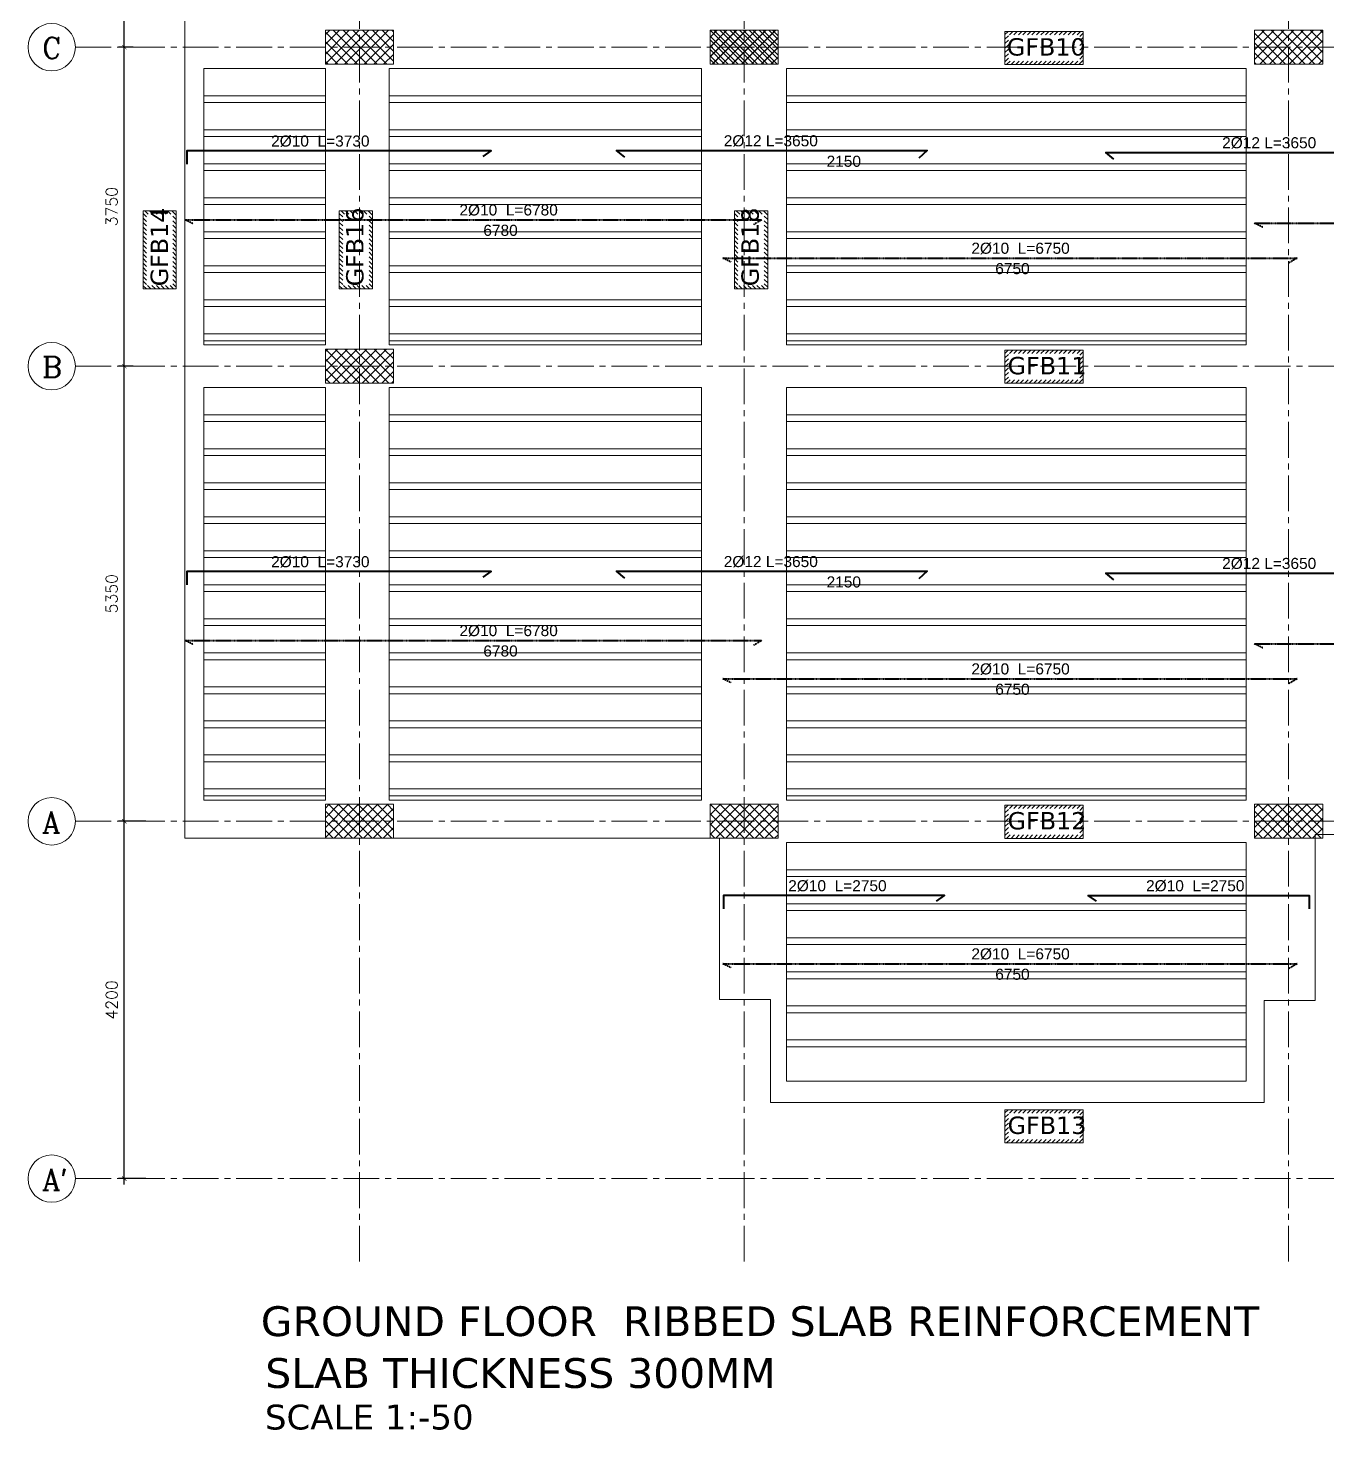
# Model space of a CAD drawing. Header units: inches. Extents: x -26151 to 62940, y -10194 to 246332.
# Drawn here: x 974 to 2501, y 116201 to 117849 of the extents above; entities that cross this region are included whole.
import ezdxf

# ---------------------------------------------------------------- set-up
doc = ezdxf.new("R2010")
doc.units = ezdxf.units.IN
doc.header["$LTSCALE"] = 0.7
doc.header["$MEASUREMENT"] = 0
for name, pattern in [('ACAD_ISO10W100', [18, 12, -3, 0, -3]), ('CENTER2', [1.125, 0.75, -0.125, 0.125, -0.125]), ('DASHED2', [0.375, 0.25, -0.125])]:
    doc.linetypes.add(name, pattern=pattern)
doc.layers.get('0').update_dxf_attribs({"lineweight": 13})
doc.layers.get('Defpoints').update_dxf_attribs({"lineweight": 5})
for name, color, linetype, lineweight in [('axis', 254, 'ACAD_ISO10W100', 9), ('BEAM', 5, 'Continuous', 0), ('COLUMN', 4, 'Continuous', 20), ('dim', 1, 'Continuous', 25), ('hach', 9, 'Continuous', 9), ('hach 1', 254, 'Continuous', 9), ('hatch', 9, 'Continuous', 9), ('TEXT', 3, 'Continuous', 25), ('top renforcment', 7, 'Continuous', 40)]:
    doc.layers.add(name, color=color, linetype=linetype, lineweight=lineweight)
doc.styles.add('100', font='romans.shx', dxfattribs={"height": 13.5})
doc.styles.add('GENERATED_STYLE_4', font='verdanai.ttf')
doc.styles.add('romanc', font='verdana.ttf', dxfattribs={"height": 250})
doc.styles.get("Standard").update_dxf_attribs({"font": 'arial.ttf', "height": 13})
doc.dimstyles.new('abr100', dxfattribs={"dimtxt": 15, "dimasz": 5, "dimexe": 7, "dimexo": 7, "dimgap": 8, "dimtad": 1, "dimdec": 0, "dimlfac": 10, "dimzin": 4, "dimdsep": 46, "dimtxsty": '100', "dimblk": 'ARCHTICK', "dimcen": 0.09, "dimdle": 7, "dimclrd": 1, "dimclre": 8, "dimclrt": 2, "dimadec": 0, "dimazin": 1, "dimtfac": 1, "dimtdec": 0, "dimtix": 1, "dimtofl": 0, "dimtmove": 0, "dimatfit": 3, "dimldrblk": 'ARCHTICK', "dimfxl": 0, "dimtolj": 1, "dimtzin": 0, "dimlwd": -1, "dimlwe": -1, "dimarcsym": 0})
doc.dimstyles.get("Standard").update_dxf_attribs({"dimtxt": 13, "dimasz": 5, "dimexe": 0.18, "dimexo": 0.0625, "dimgap": 6, "dimtad": 1, "dimdec": 0, "dimlfac": 10, "dimzin": 0, "dimdsep": 46, "dimtxsty": 'Standard', "dimblk": 'ARCHTICK', "dimcen": 0.09, "dimse1": 1, "dimse2": 1, "dimclrd": 1, "dimclre": 7, "dimclrt": 3, "dimadec": 0, "dimazin": 0, "dimtfac": 1, "dimtdec": 0, "dimtix": 1, "dimtofl": 0, "dimtmove": 0, "dimatfit": 3, "dimldrblk": 'ARCHTICK', "dimfxl": 0, "dimtolj": 1, "dimtzin": 0, "dimarcsym": 0})
pattern_1 = [(45, (-460744.624, -142697.6286), (-5.7452426, 5.7452426), []), (135, (-460744.624, -142697.6286), (-5.7452426, -5.7452426), [])]
pattern_2 = [(45, (-460744.624, -142587.6286), (-5.7452426, 5.7452426), []), (135, (-460744.624, -142587.6286), (-5.7452426, -5.7452426), [])]

# ---------------------------------------------------------------- blocks, each defined once
blk = doc.blocks.new('_ArchTick')
at = {"color": 0, "linetype": 'ByBlock', "lineweight": 0, "const_width": 0.15}
blk.add_lwpolyline([(-0.5, -0.5), (0.5, 0.5)], dxfattribs=at)
blk = doc.blocks.new('*D134')
at = {"layer": 'Defpoints', "color": 0, "transparency": 16777216}
for p in [(1087.3, 116916.1), (1119.6, 116916.1), (1119.6, 116496.1)]:
    blk.add_point(p, dxfattribs=at)
at = {"layer": 'dim', "color": 8, "transparency": 16777216}
for p, q in [((1112.6, 116916.1), (1080.3, 116916.1)), ((1112.6, 116496.1), (1080.3, 116496.1))]:
    blk.add_line(p, q, dxfattribs=at)
at = {"layer": 'dim', "color": 1, "transparency": 16777216}
blk.add_line((1087.3, 116489.1), (1087.3, 116923.1), dxfattribs=at)
at = {"layer": 'dim', "color": 1, "transparency": 16777216, "xscale": 5, "yscale": 5, "zscale": 5}
for p, rotation in [((1087.3, 116916.1), 90), ((1087.3, 116496.1), 270)]:
    blk.add_blockref('_ArchTick', p, dxfattribs=dict(at, rotation=rotation))
at = {"layer": 'dim', "color": 2, "transparency": 16777216, "insert": (1072.5, 116706.1), "char_height": 13.5, "attachment_point": 5, "rotation": 90, "style": '100'}
blk.add_mtext('\\A1;4200', dxfattribs=at)
blk = doc.blocks.new('*D135')
at = {"layer": 'Defpoints', "color": 0, "transparency": 16777216}
for p in [(1087.3, 117451.1), (1104.6, 117451.1), (1119.6, 116916.1)]:
    blk.add_point(p, dxfattribs=at)
at = {"layer": 'dim', "color": 1, "transparency": 16777216}
blk.add_line((1087.3, 116909.1), (1087.3, 117458.1), dxfattribs=at)
at = {"layer": 'dim', "color": 8, "transparency": 16777216}
for p, q in [((1097.6, 117451.1), (1080.3, 117451.1)), ((1112.6, 116916.1), (1080.3, 116916.1))]:
    blk.add_line(p, q, dxfattribs=at)
at = {"layer": 'dim', "color": 1, "transparency": 16777216, "xscale": 5, "yscale": 5, "zscale": 5}
for p, rotation in [((1087.3, 117451.1), 90), ((1087.3, 116916.1), 270)]:
    blk.add_blockref('_ArchTick', p, dxfattribs=dict(at, rotation=rotation))
at = {"layer": 'dim', "color": 2, "transparency": 16777216, "insert": (1072.5, 117183.6), "char_height": 13.5, "attachment_point": 5, "rotation": 90, "style": '100'}
blk.add_mtext('\\A1;5350', dxfattribs=at)
blk = doc.blocks.new('*D136')
at = {"layer": 'Defpoints', "color": 0, "transparency": 16777216}
for p in [(1087.3, 117826.1), (1104.6, 117826.1), (1104.6, 117451.1)]:
    blk.add_point(p, dxfattribs=at)
at = {"layer": 'dim', "color": 1, "transparency": 16777216}
blk.add_line((1087.3, 117444.1), (1087.3, 117833.1), dxfattribs=at)
at = {"layer": 'dim', "color": 8, "transparency": 16777216}
for p, q in [((1097.6, 117826.1), (1080.3, 117826.1)), ((1097.6, 117451.1), (1080.3, 117451.1))]:
    blk.add_line(p, q, dxfattribs=at)
at = {"layer": 'dim', "color": 1, "transparency": 16777216, "xscale": 5, "yscale": 5, "zscale": 5}
for p, rotation in [((1087.3, 117826.1), 90), ((1087.3, 117451.1), 270)]:
    blk.add_blockref('_ArchTick', p, dxfattribs=dict(at, rotation=rotation))
at = {"layer": 'dim', "color": 2, "transparency": 16777216, "insert": (1072.5, 117638.6), "char_height": 13.5, "attachment_point": 5, "rotation": 90, "style": '100'}
blk.add_mtext('\\A1;3750', dxfattribs=at)
blk = doc.blocks.new('*D137')
at = {"layer": 'Defpoints', "color": 0, "transparency": 16777216}
for p in [(1087.3, 118201.1), (1111.5, 118201.1), (1104.6, 117826.1)]:
    blk.add_point(p, dxfattribs=at)
at = {"layer": 'dim', "color": 8, "transparency": 16777216}
for p, q in [((1104.5, 118201.1), (1080.3, 118201.1)), ((1097.6, 117826.1), (1080.3, 117826.1))]:
    blk.add_line(p, q, dxfattribs=at)
at = {"layer": 'dim', "color": 1, "transparency": 16777216}
blk.add_line((1087.3, 117819.1), (1087.3, 118208.1), dxfattribs=at)
at = {"layer": 'dim', "color": 1, "transparency": 16777216, "xscale": 5, "yscale": 5, "zscale": 5}
for p, rotation in [((1087.3, 118201.1), 90), ((1087.3, 117826.1), 270)]:
    blk.add_blockref('_ArchTick', p, dxfattribs=dict(at, rotation=rotation))
at = {"layer": 'dim', "color": 2, "transparency": 16777216, "insert": (1072.5, 118013.6), "char_height": 13.5, "attachment_point": 5, "rotation": 90, "style": '100'}
blk.add_mtext('\\A1;3750', dxfattribs=at)
blk = doc.blocks.new('*D209')
at = {"layer": 'Defpoints', "color": 0, "transparency": 16777216}
for p in [(1158.6, 117598.1, -19467.6), (1836.6, 117598.1, -59863), (1836.6, 117598.1)]:
    blk.add_point(p, dxfattribs=at)
at = {"layer": 'TEXT', "color": 3, "transparency": 16777216, "insert": (1529.4, 117610.7), "char_height": 13, "attachment_point": 5}
blk.add_mtext('\\A1;6780', dxfattribs=at)
blk = doc.blocks.new('*D210')
at = {"layer": 'Defpoints', "color": 0, "transparency": 16777216}
for p in [(1158.6, 117623.2), (1836.6, 117623.2, -19467.6), (1836.6, 117621.5)]:
    blk.add_point(p, dxfattribs=at)
at = {"layer": 'TEXT', "color": 3, "transparency": 16777216, "insert": (1538.9, 117634.5), "char_height": 13, "attachment_point": 5}
blk.add_mtext('\\A1;2%%C10  L=6780', dxfattribs=at)
blk = doc.blocks.new('*D211')
at = {"layer": 'Defpoints', "color": 0, "transparency": 16777216}
for p in [(1790.6, 117553.1, -19467.6), (2465.6, 117553.1, -59863), (2465.6, 117553.1)]:
    blk.add_point(p, dxfattribs=at)
at = {"layer": 'TEXT', "color": 3, "transparency": 16777216, "insert": (2131, 117565.7), "char_height": 13, "attachment_point": 5}
blk.add_mtext('\\A1;6750', dxfattribs=at)
blk = doc.blocks.new('*D212')
at = {"layer": 'Defpoints', "color": 0, "transparency": 16777216}
for p in [(1790.5, 117578.2), (2465.6, 117578.2, -19467.6), (2465.6, 117576.5)]:
    blk.add_point(p, dxfattribs=at)
at = {"layer": 'TEXT', "color": 3, "transparency": 16777216, "insert": (2140.5, 117589.5), "char_height": 13, "attachment_point": 5}
blk.add_mtext('\\A1;2%%C10  L=6750', dxfattribs=at)
blk = doc.blocks.new('*D213')
at = {"layer": 'Defpoints', "color": 0, "transparency": 16777216}
for p in [(2415.6, 117594, -19467.6), (3030.6, 117594, -79330.7), (3030.6, 117594)]:
    blk.add_point(p, dxfattribs=at)
at = {"layer": 'TEXT', "color": 3, "transparency": 16777216, "insert": (2745.9, 117606.6), "char_height": 13, "attachment_point": 5}
blk.add_mtext('\\A1;6150', dxfattribs=at)
blk = doc.blocks.new('*D214')
at = {"layer": 'Defpoints', "color": 0, "transparency": 16777216}
for p in [(2415.5, 117619.1), (3030.6, 117619.1, -38935.3), (3030.6, 117617.4)]:
    blk.add_point(p, dxfattribs=at)
at = {"layer": 'TEXT', "color": 3, "transparency": 16777216, "insert": (2732.8, 117630.4), "char_height": 13, "attachment_point": 5}
blk.add_mtext('\\A1;2%%C10  L=6150', dxfattribs=at)
blk = doc.blocks.new('*D215')
at = {"layer": 'Defpoints', "color": 0, "transparency": 16777216}
for p in [(1815.6, 117679.3, -26473), (2030.6, 117679.3, -40395.4), (2030.6, 117679.3)]:
    blk.add_point(p, dxfattribs=at)
at = {"layer": 'TEXT', "color": 3, "transparency": 16777216, "insert": (1932.8, 117691.9), "char_height": 13, "attachment_point": 5}
blk.add_mtext('\\A1;2150', dxfattribs=at)
blk = doc.blocks.new('*D216')
at = {"layer": 'Defpoints', "color": 0, "transparency": 16777216}
for p in [(1665.6, 117704.5), (2030.6, 117704.5), (2030.6, 117702.8)]:
    blk.add_point(p, dxfattribs=at)
at = {"layer": 'TEXT', "color": 3, "transparency": 16777216, "insert": (1847, 117715.8), "char_height": 13, "attachment_point": 5}
blk.add_mtext('\\A1;2%%C12 L=3650', dxfattribs=at)
blk = doc.blocks.new('*D217')
at = {"layer": 'Defpoints', "color": 0, "transparency": 16777216}
for p in [(2455.6, 117677.1, -26473), (2605.6, 117677.1, -40395.4), (2605.6, 117677.1)]:
    blk.add_point(p, dxfattribs=at)
at = {"layer": 'TEXT', "color": 3, "transparency": 16777216, "insert": (2532, 117689.7), "char_height": 13, "attachment_point": 5}
blk.add_mtext('\\A1;1500', dxfattribs=at)
blk = doc.blocks.new('*D218')
at = {"layer": 'Defpoints', "color": 0, "transparency": 16777216}
for p in [(2240.6, 117702.2), (2605.6, 117702.2), (2605.6, 117700.5)]:
    blk.add_point(p, dxfattribs=at)
at = {"layer": 'TEXT', "color": 3, "transparency": 16777216, "insert": (2432.7, 117713.5), "char_height": 13, "attachment_point": 5}
blk.add_mtext('\\A1;2%%C12 L=3650', dxfattribs=at)
blk = doc.blocks.new('*D219')
at = {"layer": 'Defpoints', "color": 0, "transparency": 16777216}
for p in [(1145.6, 117704.2), (1145.6, 117702.5), (1518.6, 117704.2, 13009.9)]:
    blk.add_point(p, dxfattribs=at)
at = {"layer": 'TEXT', "color": 3, "transparency": 16777216, "insert": (1317.6, 117715.5), "char_height": 13, "attachment_point": 5}
blk.add_mtext('\\A1;2%%C10  L=3730', dxfattribs=at)
blk = doc.blocks.new('*D221')
at = {"layer": 'Defpoints', "color": 0, "transparency": 16777216}
for p in [(1158.6, 117103.5, -19467.6), (1836.6, 117103.5, -59863), (1836.6, 117103.5)]:
    blk.add_point(p, dxfattribs=at)
at = {"layer": 'TEXT', "color": 3, "transparency": 16777216, "insert": (1529.4, 117116.2), "char_height": 13, "attachment_point": 5}
blk.add_mtext('\\A1;6780', dxfattribs=at)
blk = doc.blocks.new('*D222')
at = {"layer": 'Defpoints', "color": 0, "transparency": 16777216}
for p in [(1158.6, 117128.7), (1836.6, 117128.7, -19467.6), (1836.6, 117127)]:
    blk.add_point(p, dxfattribs=at)
at = {"layer": 'TEXT', "color": 3, "transparency": 16777216, "insert": (1538.9, 117140), "char_height": 13, "attachment_point": 5}
blk.add_mtext('\\A1;2%%C10  L=6780', dxfattribs=at)
blk = doc.blocks.new('*D223')
at = {"layer": 'Defpoints', "color": 0, "transparency": 16777216}
for p in [(1790.6, 117058.5, -19467.6), (2465.6, 117058.5, -59863), (2465.6, 117058.5)]:
    blk.add_point(p, dxfattribs=at)
at = {"layer": 'TEXT', "color": 3, "transparency": 16777216, "insert": (2131, 117071.2), "char_height": 13, "attachment_point": 5}
blk.add_mtext('\\A1;6750', dxfattribs=at)
blk = doc.blocks.new('*D224')
at = {"layer": 'Defpoints', "color": 0, "transparency": 16777216}
for p in [(1790.5, 117083.7), (2465.6, 117083.7, -19467.6), (2465.6, 117082)]:
    blk.add_point(p, dxfattribs=at)
at = {"layer": 'TEXT', "color": 3, "transparency": 16777216, "insert": (2140.5, 117095), "char_height": 13, "attachment_point": 5}
blk.add_mtext('\\A1;2%%C10  L=6750', dxfattribs=at)
blk = doc.blocks.new('*D225')
at = {"layer": 'Defpoints', "color": 0, "transparency": 16777216}
for p in [(2415.6, 117099.4, -19467.6), (3030.6, 117099.4, -79330.7), (3030.6, 117099.4)]:
    blk.add_point(p, dxfattribs=at)
at = {"layer": 'TEXT', "color": 3, "transparency": 16777216, "insert": (2745.9, 117112.1), "char_height": 13, "attachment_point": 5}
blk.add_mtext('\\A1;6150', dxfattribs=at)
blk = doc.blocks.new('*D226')
at = {"layer": 'Defpoints', "color": 0, "transparency": 16777216}
for p in [(2415.5, 117124.6), (3030.6, 117124.6, -38935.3), (3030.6, 117122.9)]:
    blk.add_point(p, dxfattribs=at)
at = {"layer": 'TEXT', "color": 3, "transparency": 16777216, "insert": (2732.8, 117135.9), "char_height": 13, "attachment_point": 5}
blk.add_mtext('\\A1;2%%C10  L=6150', dxfattribs=at)
blk = doc.blocks.new('*D227')
at = {"layer": 'Defpoints', "color": 0, "transparency": 16777216}
for p in [(1815.6, 117184.8, -26473), (2030.6, 117184.8, -40395.4), (2030.6, 117184.8)]:
    blk.add_point(p, dxfattribs=at)
at = {"layer": 'TEXT', "color": 3, "transparency": 16777216, "insert": (1932.8, 117197.4), "char_height": 13, "attachment_point": 5}
blk.add_mtext('\\A1;2150', dxfattribs=at)
blk = doc.blocks.new('*D228')
at = {"layer": 'Defpoints', "color": 0, "transparency": 16777216}
for p in [(1665.6, 117209.9), (2030.6, 117209.9), (2030.6, 117208.2)]:
    blk.add_point(p, dxfattribs=at)
at = {"layer": 'TEXT', "color": 3, "transparency": 16777216, "insert": (1847, 117221.2), "char_height": 13, "attachment_point": 5}
blk.add_mtext('\\A1;2%%C12 L=3650', dxfattribs=at)
blk = doc.blocks.new('*D229')
at = {"layer": 'Defpoints', "color": 0, "transparency": 16777216}
for p in [(2455.6, 117182.5, -26473), (2605.6, 117182.5, -40395.4), (2605.6, 117182.5)]:
    blk.add_point(p, dxfattribs=at)
at = {"layer": 'TEXT', "color": 3, "transparency": 16777216, "insert": (2532, 117195.2), "char_height": 13, "attachment_point": 5}
blk.add_mtext('\\A1;1500', dxfattribs=at)
blk = doc.blocks.new('*D230')
at = {"layer": 'Defpoints', "color": 0, "transparency": 16777216}
for p in [(2240.6, 117207.7), (2605.6, 117207.7), (2605.6, 117206)]:
    blk.add_point(p, dxfattribs=at)
at = {"layer": 'TEXT', "color": 3, "transparency": 16777216, "insert": (2432.7, 117219), "char_height": 13, "attachment_point": 5}
blk.add_mtext('\\A1;2%%C12 L=3650', dxfattribs=at)
blk = doc.blocks.new('*D231')
at = {"layer": 'Defpoints', "color": 0, "transparency": 16777216}
for p in [(1145.6, 117209.7), (1145.6, 117208), (1518.6, 117209.7, 13009.9)]:
    blk.add_point(p, dxfattribs=at)
at = {"layer": 'TEXT', "color": 3, "transparency": 16777216, "insert": (1317.6, 117221), "char_height": 13, "attachment_point": 5}
blk.add_mtext('\\A1;2%%C10  L=3730', dxfattribs=at)
blk = doc.blocks.new('*D233')
at = {"layer": 'Defpoints', "color": 0, "transparency": 16777216}
for p in [(1776.3, 116828.8), (1776.3, 116827.1), (2051.3, 116828.8, 13009.9)]:
    blk.add_point(p, dxfattribs=at)
at = {"layer": 'TEXT', "color": 3, "transparency": 16777216, "insert": (1925.3, 116840.1), "char_height": 13, "attachment_point": 5}
blk.add_mtext('\\A1;2%%C10  L=2750', dxfattribs=at)
blk = doc.blocks.new('*D234')
at = {"layer": 'Defpoints', "color": 0, "transparency": 16777216}
for p in [(2219.8, 116828.8, 13009.9), (2494.8, 116828.8), (2494.8, 116827.1)]:
    blk.add_point(p, dxfattribs=at)
at = {"layer": 'TEXT', "color": 3, "transparency": 16777216, "insert": (2345.8, 116840.1), "char_height": 13, "attachment_point": 5}
blk.add_mtext('\\A1;2%%C10  L=2750', dxfattribs=at)
blk = doc.blocks.new('*D235')
at = {"layer": 'Defpoints', "color": 0, "transparency": 16777216}
for p in [(1790.6, 116723.5, -19467.6), (2465.6, 116723.5, -59863), (2465.6, 116723.5)]:
    blk.add_point(p, dxfattribs=at)
at = {"layer": 'TEXT', "color": 3, "transparency": 16777216, "insert": (2131, 116736.2), "char_height": 13, "attachment_point": 5}
blk.add_mtext('\\A1;6750', dxfattribs=at)
blk = doc.blocks.new('*D236')
at = {"layer": 'Defpoints', "color": 0, "transparency": 16777216}
for p in [(1790.5, 116748.7), (2465.6, 116748.7, -19467.6), (2465.6, 116747)]:
    blk.add_point(p, dxfattribs=at)
at = {"layer": 'TEXT', "color": 3, "transparency": 16777216, "insert": (2140.5, 116760), "char_height": 13, "attachment_point": 5}
blk.add_mtext('\\A1;2%%C10  L=6750', dxfattribs=at)

msp = doc.modelspace()

# ---------------------------------------------------------------- hatches: boundary and pattern name
at = {"layer": 'hach 1', "linetype": 'ByBlock'}
h = msp.add_hatch(dxfattribs=at)
h.set_pattern_fill('ANSI31', color=256, scale=30, style=0)
h.set_pattern_definition([(45, (14579.614, -1833.4805), (-2.65165043, 2.65165043), [])])
h.paths.add_polyline_path([(2214.16, 117844.69), (2122.22, 117844.69), (2122.22, 117805.69), (2214.16, 117805.69)])
h.paths.add_polyline_path([(2210.16, 117840.69), (2210.16, 117809.69), (2126.22, 117809.69), (2126.22, 117840.69)], flags=16)
h = msp.add_hatch(dxfattribs=at)
h.set_pattern_fill('ANSI31', color=256, scale=30, angle=90, style=0)
h.set_pattern_definition([(135, (120787.5318, 129999.2536), (-2.65165043, -2.65165043), [])])
h.paths.add_polyline_path([(1109.36, 117633.8), (1109.36, 117541.86), (1148.36, 117541.86), (1148.36, 117633.8)])
h.paths.add_polyline_path([(1113.36, 117629.8), (1144.36, 117629.8), (1144.36, 117545.86), (1113.36, 117545.86)], flags=16)
h = msp.add_hatch(dxfattribs=at)
h.set_pattern_fill('ANSI31', color=256, scale=30, angle=90, style=0)
h.set_pattern_definition([(135, (121018.0747, 129999.2536), (-2.65165043, -2.65165043), [])])
h.paths.add_polyline_path([(1339.91, 117633.8), (1339.91, 117541.86), (1378.91, 117541.86), (1378.91, 117633.8)])
h.paths.add_polyline_path([(1343.91, 117629.8), (1374.91, 117629.8), (1374.91, 117545.86), (1343.91, 117545.86)], flags=16)
h = msp.add_hatch(dxfattribs=at)
h.set_pattern_fill('ANSI31', color=256, scale=30, angle=90, style=0)
h.set_pattern_definition([(135, (121482.57, 129999.2536), (-2.65165043, -2.65165043), [])])
h.paths.add_polyline_path([(1804.4, 117633.8), (1804.4, 117541.86), (1843.4, 117541.86), (1843.4, 117633.8)])
h.paths.add_polyline_path([(1808.4, 117629.8), (1839.4, 117629.8), (1839.4, 117545.86), (1808.4, 117545.86)], flags=16)
h = msp.add_hatch(dxfattribs=at)
h.set_pattern_fill('ANSI31', color=256, scale=30, style=0)
h.set_pattern_definition([(45, (14579.614, -2208.18), (-2.65165043, 2.65165043), [])])
h.paths.add_polyline_path([(2214.16, 117469.99), (2122.22, 117469.99), (2122.22, 117430.99), (2214.16, 117430.99)])
h.paths.add_polyline_path([(2210.16, 117465.99), (2210.16, 117434.99), (2126.22, 117434.99), (2126.22, 117465.99)], flags=16)
h = msp.add_hatch(dxfattribs=at)
h.set_pattern_fill('ANSI31', color=256, scale=30, style=0)
h.set_pattern_definition([(45, (14579.614, -2743.18), (-2.65165043, 2.65165043), [])])
h.paths.add_polyline_path([(2214.16, 116934.99), (2122.22, 116934.99), (2122.22, 116895.99), (2214.16, 116895.99)])
h.paths.add_polyline_path([(2210.16, 116930.99), (2210.16, 116899.99), (2126.22, 116899.99), (2126.22, 116930.99)], flags=16)
h = msp.add_hatch(dxfattribs=at)
h.set_pattern_fill('ANSI31', color=256, scale=30, style=0)
h.set_pattern_definition([(45, (14579.614, -3101.156), (-2.65165043, 2.65165043), [])])
h.paths.add_polyline_path([(2214.16, 116577.01), (2122.22, 116577.01), (2122.22, 116538.01), (2214.16, 116538.01)])
h.paths.add_polyline_path([(2210.16, 116573.01), (2210.16, 116542.01), (2126.22, 116542.01), (2126.22, 116573.01)], flags=16)
at = {"layer": 'hatch', "ltscale": 0.5}
h = msp.add_hatch(dxfattribs=at)
h.set_pattern_fill('NET', color=256, scale=65, angle=225, style=0)
h.set_pattern_definition([(225, (463483.761, 378239.795), (5.7452426, -5.7452426), []), (315, (463483.761, 378239.795), (5.7452426, 5.7452426), [])])
h.paths.add_polyline_path([(1403.57, 117806.08), (1323.57, 117806.08), (1323.57, 117846.08), (1403.57, 117846.08)])
h = msp.add_hatch(dxfattribs=at)
h.set_pattern_fill('NET', color=256, scale=65, angle=45, style=0)
h.set_pattern_definition(pattern_2)
h.paths.add_polyline_path([(1775.57, 117846.08), (1855.57, 117846.08), (1855.57, 117806.08), (1775.57, 117806.08)])
h = msp.add_hatch(dxfattribs=at)
h.set_pattern_fill('NET', color=256, scale=65, angle=45, style=0)
h.set_pattern_definition([(45, (-467698.4235, -141969.426), (-5.7452426, 5.7452426), []), (135, (-467698.4235, -141969.426), (-5.7452426, -5.7452426), [])])
h.paths.add_polyline_path([(1775.57, 117846.08), (1855.57, 117846.08), (1855.57, 117806.08), (1775.57, 117806.08)])
h = msp.add_hatch(dxfattribs=at)
h.set_pattern_fill('NET', color=256, scale=65, angle=45, style=0)
h.set_pattern_definition(pattern_2)
h.paths.add_polyline_path([(2415.57, 117846.08), (2495.57, 117846.08), (2495.57, 117806.08), (2415.57, 117806.08)])
h = msp.add_hatch(dxfattribs=at)
h.set_pattern_fill('NET', color=256, scale=65, angle=225, style=0)
h.set_pattern_definition([(225, (463483.761, 377464.795), (5.7452426, -5.7452426), []), (315, (463483.761, 377464.795), (5.7452426, 5.7452426), [])])
h.paths.add_polyline_path([(1403.57, 117431.08), (1323.57, 117431.08), (1323.57, 117471.08), (1403.57, 117471.08)])
h = msp.add_hatch(dxfattribs=at)
h.set_pattern_fill('NET', color=256, scale=65, angle=45, style=0)
h.set_pattern_definition([(45, (-460756.624, -142697.6286), (-5.7452426, 5.7452426), []), (135, (-460756.624, -142697.6286), (-5.7452426, -5.7452426), [])])
h.paths.add_polyline_path([(1323.57, 116936.08), (1403.57, 116936.08), (1403.57, 116896.08), (1323.57, 116896.08)])
h = msp.add_hatch(dxfattribs=at)
h.set_pattern_fill('NET', color=256, scale=65, angle=45, style=0)
h.set_pattern_definition(pattern_1)
h.paths.add_polyline_path([(1775.57, 116936.08), (1855.57, 116936.08), (1855.57, 116896.08), (1775.57, 116896.08)])
h = msp.add_hatch(dxfattribs=at)
h.set_pattern_fill('NET', color=256, scale=65, angle=45, style=0)
h.set_pattern_definition(pattern_1)
h.paths.add_polyline_path([(2415.57, 116936.08), (2495.57, 116936.08), (2495.57, 116896.08), (2415.57, 116896.08)])

# ---------------------------------------------------------------- linework, layer by layer
at = {"lineweight": 20}
for centre in [(1002.01, 117826.08), (1002.01, 117451.08), (1002.01, 116916.08), (1002.01, 116496.08)]:
    msp.add_ellipse(centre, major_axis=(-0.02, 27.86), ratio=1, start_param=4.7118466, end_param=10.9950319, dxfattribs=at)
at = {"layer": 'axis', "linetype": 'CENTER2', "ltscale": 80}
for p, q in [((1363.57, 116398.51), (1363.57, 119991.98)), ((1815.57, 116398.51), (1815.57, 119991.98)), ((2455.57, 116398.51), (2455.57, 119991.98)), ((1029.87, 117826.08), (3637.12, 117826.08)), ((1029.87, 117451.08), (3637.12, 117451.08)), ((1029.87, 116916.08), (3637.12, 116916.08)), ((1029.87, 116496.08), (3263.2, 116496.08))]:
    msp.add_line(p, q, dxfattribs=at)
at = {"layer": 'BEAM', "linetype": 'Continuous'}
for p, q in [((1180.6, 117801.08), (1323.57, 117801.08)), ((1180.6, 117476.08), (1180.6, 117801.08)), ((1323.57, 117801.08), (1323.57, 117476.08)), ((1398.57, 117801.08), (1765.57, 117801.08)), ((1398.57, 117801.08), (1398.57, 117476.08)), ((1765.57, 117476.08), (1765.57, 117801.08)), ((1865.57, 117801.08), (2405.57, 117801.08)), ((1865.57, 117476.08), (1865.57, 117801.08)), ((2405.57, 117801.08), (2405.57, 117476.08)), ((1180.6, 117476.08), (1323.57, 117476.08)), ((1398.57, 117476.08), (1765.57, 117476.08)), ((1865.57, 117476.08), (2405.57, 117476.08)), ((1180.6, 117426.08), (1323.57, 117426.08)), ((1180.6, 116941.08), (1180.6, 117426.08)), ((1323.57, 117426.08), (1323.57, 116941.08)), ((1398.57, 117426.08), (1765.57, 117426.08)), ((1398.57, 117426.08), (1398.57, 116941.08)), ((1765.57, 116941.08), (1765.57, 117426.08)), ((1865.57, 117426.08), (2405.57, 117426.08)), ((1865.57, 116941.08), (1865.57, 117426.08)), ((2405.57, 117426.08), (2405.57, 116941.08)), ((1180.6, 116941.08), (1323.57, 116941.08)), ((1398.57, 116941.08), (1765.57, 116941.08)), ((1865.57, 116941.08), (2405.57, 116941.08)), ((1865.57, 116891.08), (2405.57, 116891.08)), ((1865.57, 116610.53), (1865.57, 116891.08)), ((2405.57, 116891.08), (2405.57, 116610.53)), ((1865.57, 116610.53), (2405.57, 116610.53))]:
    msp.add_line(p, q, dxfattribs=at)
at = {"layer": 'COLUMN'}
for points in [[(1403.57, 117806.08), (1323.57, 117806.08), (1323.57, 117846.08), (1403.57, 117846.08)], [(1403.57, 117806.08), (1323.57, 117806.08), (1323.57, 117846.08), (1403.57, 117846.08)], [(1775.57, 117846.08), (1855.57, 117846.08), (1855.57, 117806.08), (1775.57, 117806.08)], [(2415.57, 117846.08), (2495.57, 117846.08), (2495.57, 117806.08), (2415.57, 117806.08)], [(1403.57, 117431.08), (1323.57, 117431.08), (1323.57, 117471.08), (1403.57, 117471.08)], [(1403.57, 117431.08), (1323.57, 117431.08), (1323.57, 117471.08), (1403.57, 117471.08)], [(1323.57, 116936.08), (1403.57, 116936.08), (1403.57, 116896.08), (1323.57, 116896.08)], [(1323.57, 116936.08), (1403.57, 116936.08), (1403.57, 116896.08), (1323.57, 116896.08)], [(1775.57, 116936.08), (1855.57, 116936.08), (1855.57, 116896.08), (1775.57, 116896.08)], [(2415.57, 116936.08), (2495.57, 116936.08), (2495.57, 116896.08), (2415.57, 116896.08)]]:
    msp.add_lwpolyline(points, close=True, dxfattribs=at)
at = {"layer": 'hach', "linetype": 'ByBlock'}
for p, q in [((1323.57, 117769.08), (1180.6, 117769.08)), ((1765.57, 117769.08), (1398.57, 117769.08)), ((2405.57, 117769.08), (1865.57, 117769.08)), ((1323.57, 117761.08), (1180.6, 117761.08)), ((1765.57, 117761.08), (1398.57, 117761.08)), ((2405.57, 117761.08), (1865.57, 117761.08)), ((1323.57, 117729.08), (1180.6, 117729.08)), ((1323.57, 117721.08), (1180.6, 117721.08)), ((1765.57, 117729.08), (1398.57, 117729.08)), ((1765.57, 117721.08), (1398.57, 117721.08)), ((2405.57, 117729.08), (1865.57, 117729.08)), ((2405.57, 117721.08), (1865.57, 117721.08)), ((1323.57, 117689.08), (1180.6, 117689.08)), ((1765.57, 117689.08), (1398.57, 117689.08)), ((2405.57, 117689.08), (1865.57, 117689.08)), ((1323.57, 117681.08), (1180.6, 117681.08)), ((1765.57, 117681.08), (1398.57, 117681.08)), ((2405.57, 117681.08), (1865.57, 117681.08)), ((1323.57, 117649.08), (1180.6, 117649.08)), ((1323.57, 117641.08), (1180.6, 117641.08)), ((1765.57, 117649.08), (1398.57, 117649.08)), ((1765.57, 117641.08), (1398.57, 117641.08)), ((2405.57, 117649.08), (1865.57, 117649.08)), ((2405.57, 117641.08), (1865.57, 117641.08)), ((1323.57, 117609.08), (1180.6, 117609.08)), ((1323.57, 117601.08), (1180.6, 117601.08)), ((1765.57, 117609.08), (1398.57, 117609.08)), ((1765.57, 117601.08), (1398.57, 117601.08)), ((2405.57, 117609.08), (1865.57, 117609.08)), ((2405.57, 117601.08), (1865.57, 117601.08)), ((1323.57, 117569.08), (1180.6, 117569.08)), ((1765.57, 117569.08), (1398.57, 117569.08)), ((2405.57, 117569.08), (1865.57, 117569.08)), ((1323.57, 117561.08), (1180.6, 117561.08)), ((1765.57, 117561.08), (1398.57, 117561.08)), ((2405.57, 117561.08), (1865.57, 117561.08)), ((1323.57, 117529.08), (1180.6, 117529.08)), ((1323.57, 117521.08), (1180.6, 117521.08)), ((1765.57, 117529.08), (1398.57, 117529.08)), ((1765.57, 117521.08), (1398.57, 117521.08)), ((2405.57, 117529.08), (1865.57, 117529.08)), ((2405.57, 117521.08), (1865.57, 117521.08)), ((1323.57, 117489.08), (1180.6, 117489.08)), ((1765.57, 117489.08), (1398.57, 117489.08)), ((2405.57, 117489.08), (1865.57, 117489.08)), ((1323.57, 117481.08), (1180.6, 117481.08)), ((1765.57, 117481.08), (1398.57, 117481.08)), ((2405.57, 117481.08), (1865.57, 117481.08)), ((1323.57, 117394.08), (1180.6, 117394.08)), ((1765.57, 117394.08), (1398.57, 117394.08)), ((2405.57, 117394.08), (1865.57, 117394.08)), ((1323.57, 117386.08), (1180.6, 117386.08)), ((1765.57, 117386.08), (1398.57, 117386.08)), ((2405.57, 117386.08), (1865.57, 117386.08)), ((1323.57, 117354.08), (1180.6, 117354.08)), ((1765.57, 117354.08), (1398.57, 117354.08)), ((2405.57, 117354.08), (1865.57, 117354.08)), ((1323.57, 117346.08), (1180.6, 117346.08)), ((1765.57, 117346.08), (1398.57, 117346.08)), ((2405.57, 117346.08), (1865.57, 117346.08)), ((1323.57, 117314.08), (1180.6, 117314.08)), ((1323.57, 117306.08), (1180.6, 117306.08)), ((1765.57, 117314.08), (1398.57, 117314.08)), ((1765.57, 117306.08), (1398.57, 117306.08)), ((2405.57, 117314.08), (1865.57, 117314.08)), ((2405.57, 117306.08), (1865.57, 117306.08)), ((1323.57, 117274.08), (1180.6, 117274.08)), ((1765.57, 117274.08), (1398.57, 117274.08)), ((2405.57, 117274.08), (1865.57, 117274.08)), ((1323.57, 117266.08), (1180.6, 117266.08)), ((1765.57, 117266.08), (1398.57, 117266.08)), ((2405.57, 117266.08), (1865.57, 117266.08)), ((1323.57, 117234.08), (1180.6, 117234.08)), ((1323.57, 117226.08), (1180.6, 117226.08)), ((1765.57, 117234.08), (1398.57, 117234.08)), ((1765.57, 117226.08), (1398.57, 117226.08)), ((2405.57, 117234.08), (1865.57, 117234.08)), ((2405.57, 117226.08), (1865.57, 117226.08)), ((1323.57, 117194.08), (1180.6, 117194.08)), ((1765.57, 117194.08), (1398.57, 117194.08)), ((2405.57, 117194.08), (1865.57, 117194.08)), ((1323.57, 117186.08), (1180.6, 117186.08)), ((1765.57, 117186.08), (1398.57, 117186.08)), ((2405.57, 117186.08), (1865.57, 117186.08)), ((1323.57, 117154.08), (1180.6, 117154.08)), ((1323.57, 117146.08), (1180.6, 117146.08)), ((1765.57, 117154.08), (1398.57, 117154.08)), ((1765.57, 117146.08), (1398.57, 117146.08)), ((2405.57, 117154.08), (1865.57, 117154.08)), ((2405.57, 117146.08), (1865.57, 117146.08)), ((1323.57, 117114.08), (1180.6, 117114.08)), ((1765.57, 117114.08), (1398.57, 117114.08)), ((2405.57, 117114.08), (1865.57, 117114.08)), ((1323.57, 117106.08), (1180.6, 117106.08)), ((1765.57, 117106.08), (1398.57, 117106.08)), ((2405.57, 117106.08), (1865.57, 117106.08)), ((1323.57, 117074.08), (1180.6, 117074.08)), ((1765.57, 117074.08), (1398.57, 117074.08)), ((2405.57, 117074.08), (1865.57, 117074.08)), ((1323.57, 117066.08), (1180.6, 117066.08)), ((1765.57, 117066.08), (1398.57, 117066.08)), ((2405.57, 117066.08), (1865.57, 117066.08)), ((1323.57, 117034.08), (1180.6, 117034.08)), ((1323.57, 117026.08), (1180.6, 117026.08)), ((1765.57, 117034.08), (1398.57, 117034.08)), ((1765.57, 117026.08), (1398.57, 117026.08)), ((2405.57, 117034.08), (1865.57, 117034.08)), ((2405.57, 117026.08), (1865.57, 117026.08)), ((1323.57, 116994.08), (1180.6, 116994.08)), ((1765.57, 116994.08), (1398.57, 116994.08)), ((2405.57, 116994.08), (1865.57, 116994.08)), ((1323.57, 116986.08), (1180.6, 116986.08)), ((1765.57, 116986.08), (1398.57, 116986.08)), ((2405.57, 116986.08), (1865.57, 116986.08)), ((1323.57, 116954.08), (1180.6, 116954.08)), ((1323.57, 116946.08), (1180.6, 116946.08)), ((1765.57, 116954.08), (1398.57, 116954.08)), ((1765.57, 116946.08), (1398.57, 116946.08)), ((2405.57, 116954.08), (1865.57, 116954.08)), ((2405.57, 116946.08), (1865.57, 116946.08)), ((2405.57, 116859.08), (1865.57, 116859.08)), ((2405.57, 116851.08), (1865.57, 116851.08)), ((2405.57, 116819.08), (1865.57, 116819.08)), ((2405.57, 116811.08), (1865.57, 116811.08)), ((2405.57, 116779.08), (1865.57, 116779.08)), ((2405.57, 116771.08), (1865.57, 116771.08)), ((2405.57, 116739.08), (1865.57, 116739.08)), ((2405.57, 116731.08), (1865.57, 116731.08)), ((2405.57, 116699.08), (1865.57, 116699.08)), ((2405.57, 116691.08), (1865.57, 116691.08)), ((2405.57, 116659.08), (1865.57, 116659.08)), ((2405.57, 116651.08), (1865.57, 116651.08))]:
    msp.add_line(p, q, dxfattribs=at)
at = {"layer": 'hach', "color": 2}
msp.add_lwpolyline([(1188.57, 119851.25), (1188.49, 118976.08), (1158.57, 118976.08), (1158.57, 118616.33), (1128.63, 118616.33), (1128.63, 118196.62), (1158.57, 118196.62), (1158.57, 116896.08), (1786.54, 116896.08), (1786.54, 116706.51), (1846.54, 116706.51), (1846.54, 116585.53), (2426.86, 116585.53), (2426.86, 116705.51), (2486.86, 116705.51), (2486.86, 116900.76), (3032.33, 116900.76), (3032.33, 119090.79), (3390.74, 119090.79), (3261.01, 119851.25), (1188.57, 119851.25)], dxfattribs=at)
at = {"layer": 'hach 1', "linetype": 'ByBlock'}
for points in [[(2122.22, 117844.69), (2214.16, 117844.69), (2214.16, 117805.69), (2122.22, 117805.69)], [(1109.36, 117541.86), (1109.36, 117633.8), (1148.36, 117633.8), (1148.36, 117541.86)], [(1339.91, 117541.86), (1339.91, 117633.8), (1378.91, 117633.8), (1378.91, 117541.86)], [(1804.4, 117541.86), (1804.4, 117633.8), (1843.4, 117633.8), (1843.4, 117541.86)], [(2122.22, 117469.99), (2214.16, 117469.99), (2214.16, 117430.99), (2122.22, 117430.99)], [(2122.22, 116934.99), (2214.16, 116934.99), (2214.16, 116895.99), (2122.22, 116895.99)], [(2122.22, 116577.01), (2214.16, 116577.01), (2214.16, 116538.01), (2122.22, 116538.01)]]:
    msp.add_lwpolyline(points, close=True, dxfattribs=at)
at = {"layer": 'top renforcment', "color": 3, "elevation": -13009.85}
for points in [[(1508.83, 117697.46), (1518.57, 117704.26), (1160.57, 117704.26), (1160.57, 117688.47)], [(1675.31, 117696.62), (1665.57, 117704.48), (2030.57, 117704.48), (2020.83, 117695.6)], [(2250.31, 117694.4), (2240.57, 117702.27), (2605.57, 117702.27), (2595.83, 117693.39)], [(1508.83, 117202.93), (1518.57, 117209.73), (1160.57, 117209.73), (1160.57, 117193.94)], [(1675.31, 117202.08), (1665.57, 117209.95), (2030.57, 117209.95), (2020.83, 117201.07)], [(2250.31, 117199.87), (2240.57, 117207.74), (2605.57, 117207.74), (2595.83, 117198.85)], [(2041.58, 116822.08), (2051.32, 116828.88), (1791.29, 116828.87), (1791.29, 116813.08)], [(2229.56, 116822.08), (2219.81, 116828.88), (2479.85, 116828.87), (2479.85, 116813.08)]]:
    msp.add_lwpolyline(points, dxfattribs=at)
at = {"layer": 'top renforcment', "color": 4, "linetype": 'DASHED2', "ltscale": 2, "elevation": -5909.18}
for points in [[(1168.32, 117618.45), (1158.58, 117623.25), (1836.57, 117623.26), (1826.83, 117617.44)], [(2425.28, 117614.35), (2415.53, 117619.15), (3030.57, 117619.15), (3020.83, 117613.33)], [(1800.28, 117573.45), (1790.54, 117578.25), (2465.57, 117578.25), (2455.82, 117572.43)], [(1168.32, 117123.91), (1158.58, 117128.72), (1836.57, 117128.72), (1826.83, 117122.9)], [(2425.28, 117119.81), (2415.53, 117124.61), (3030.57, 117124.62), (3020.83, 117118.8)], [(1800.28, 117078.91), (1790.54, 117083.71), (2465.57, 117083.72), (2455.82, 117077.9)], [(1800.28, 116743.91), (1790.54, 116748.71), (2465.57, 116748.72), (2455.82, 116742.9)]]:
    msp.add_lwpolyline(points, dxfattribs=at)

# ---------------------------------------------------------------- texts
at = {"layer": 'TEXT', "color": 2, "style": 'romanc'}
for s, p in [('GFB10', (2124.38, 117816.25)), ('GFB11', (2125.33, 117441.55)), ('GFB12', (2125.33, 116906.55)), ('GFB13', (2125.33, 116548.58))]:
    msp.add_text(s, height=20.4, dxfattribs=at).set_placement(p)
for s, p in [('GFB14', (1138.62, 117544.97)), ('GFB16', (1368.34, 117544.97)), ('GFB18', (1832.84, 117544.97))]:
    msp.add_text(s, height=20.4, rotation=90, dxfattribs=at).set_placement(p)
at = {"layer": 'TEXT', "style": 'romanc'}
for s, p in [('GROUND FLOOR  RIBBED SLAB REINFORCEMENT  ', (1247.72, 116310.97)), (' SLAB THICKNESS 300MM', (1237.7, 116250.01))]:
    msp.add_text(s, height=35, dxfattribs=at).set_placement(p)
at = {"layer": 'TEXT', "color": 7, "style": 'romanc'}
msp.add_text('SCALE 1:-50', height=29.1666, dxfattribs=at).set_placement((1252.49, 116201.16))
at = {"layer": 'TEXT', "char_height": 25, "attachment_point": 1, "style": 'GENERATED_STYLE_4'}
for s, insert in [('{\\Fromanc|c0;C}', (990.56, 117837.59)), ('{\\Fromanc|c0;B}', (990.56, 117462.59)), ('{\\Fromanc|c0;A}', (990.56, 116927.59)), ("{\\Fromanc|c0;A'}", (990.56, 116507.59))]:
    msp.add_mtext(s, dxfattribs=dict(at, insert=insert))

# ---------------------------------------------------------------- dimensions: what is measured, and where the dimension line sits
at = {"layer": 'dim'}
for base, p1, p2, picture, middle in [((1087.29, 118201.08), (1104.58, 117826.08), (1111.53, 118201.08), '*D137', (1072.54, 118013.58)), ((1087.29, 117826.08), (1104.58, 117451.08), (1104.58, 117826.08), '*D136', (1072.54, 117638.58)), ((1087.29, 117451.08), (1119.65, 116916.08), (1104.58, 117451.08), '*D135', (1072.54, 117183.58)), ((1087.29, 116916.08), (1119.65, 116496.08), (1119.65, 116916.08), '*D134', (1072.54, 116706.08))]:
    dim = msp.add_linear_dim(base=base, p1=p1, p2=p2, angle=90, dimstyle='abr100', dxfattribs=at)
    dim.commit()
    dim.dimension.update_dxf_attribs({"geometry": picture, "text_midpoint": middle})
at = {"layer": 'TEXT'}
for base, p1, p2, picture, middle in [((1145.57, 117702.53), (1518.57, 117704.23, 13009.85), (1145.57, 117704.23), '*D219', (1317.6, 117702.53)), ((1145.57, 117208), (1518.57, 117209.7, 13009.85), (1145.57, 117209.7), '*D231', (1317.6, 117208)), ((1776.29, 116827.15), (2051.32, 116828.84, 13009.85), (1776.29, 116828.84), '*D233', (1925.33, 116827.15))]:
    dim = msp.add_linear_dim(base=base, p1=p1, p2=p2, angle=180, text='2%%C10  L=<>', dimstyle='Standard', override={"dimsd1": 1, "dimsd2": 1, "dimfxl": 0.1, "dimfxlon": 1}, dxfattribs=at)
    dim.commit()
    dim.dimension.update_dxf_attribs({"geometry": picture, "text_midpoint": middle, "dimtype": 160})
for base, p1, p2, text, picture, middle in [((2030.57, 117702.76), (1665.57, 117704.45), (2030.57, 117704.45), '2%%C12 L=<>', '*D216', (1846.95, 117702.76)), ((2605.57, 117700.54), (2240.57, 117702.24), (2605.57, 117702.24), '2%%C12 L=<>', '*D218', (2432.7, 117700.54)), ((1836.57, 117621.53, 7100.68), (1158.58, 117623.22, 7100.68), (1836.57, 117623.22, -12366.96), '2%%C10  L=<>', '*D210', (1538.87, 117621.53, 7100.68)), ((3030.57, 117617.42, 7100.68), (2415.53, 117619.12, 7100.68), (3030.57, 117619.12, -31834.6), '2%%C10  L=<>', '*D214', (2732.8, 117617.42, 7100.68)), ((2465.56, 117576.52, 7100.68), (1790.53, 117578.22, 7100.68), (2465.56, 117578.22, -12366.96), '2%%C10  L=<>', '*D212', (2140.53, 117576.52, 7100.68)), ((2030.57, 117208.22), (1665.57, 117209.92), (2030.57, 117209.92), '2%%C12 L=<>', '*D228', (1846.95, 117208.22)), ((2605.57, 117206.01), (2240.57, 117207.71), (2605.57, 117207.71), '2%%C12 L=<>', '*D230', (2432.7, 117206.01)), ((1836.57, 117126.99, 7100.68), (1158.58, 117128.69, 7100.68), (1836.57, 117128.69, -12366.96), '2%%C10  L=<>', '*D222', (1538.87, 117126.99, 7100.68)), ((3030.57, 117122.89, 7100.68), (2415.53, 117124.59, 7100.68), (3030.57, 117124.59, -31834.6), '2%%C10  L=<>', '*D226', (2732.8, 117122.89, 7100.68)), ((2465.56, 117081.99, 7100.68), (1790.53, 117083.69, 7100.68), (2465.56, 117083.69, -12366.96), '2%%C10  L=<>', '*D224', (2140.53, 117081.99, 7100.68)), ((2494.85, 116827.15), (2219.81, 116828.84, 13009.85), (2494.85, 116828.84), '2%%C10  L=<>', '*D234', (2345.81, 116827.15)), ((2465.56, 116746.99, 7100.68), (1790.53, 116748.69, 7100.68), (2465.56, 116748.69, -12366.96), '2%%C10  L=<>', '*D236', (2140.53, 116746.99, 7100.68))]:
    dim = msp.add_linear_dim(base=base, p1=p1, p2=p2, text=text, dimstyle='Standard', override={"dimsd1": 1, "dimsd2": 1, "dimfxl": 0.1, "dimfxlon": 1}, dxfattribs=at)
    dim.commit()
    dim.dimension.update_dxf_attribs({"geometry": picture, "text_midpoint": middle, "dimtype": 160})
for base, p1, p2, picture, middle in [((2030.57, 117679.29, 12366.96), (1815.57, 117679.29, -14106.02), (2030.57, 117679.29, -28028.42), '*D215', (1932.77, 117679.29, 12366.96)), ((2605.57, 117677.08, 12366.96), (2455.57, 117677.08, -14106.02), (2605.57, 117677.08, -28028.42), '*D217', (2532, 117677.08, 12366.96)), ((1836.57, 117598.06, 19467.64), (1158.61, 117598.06), (1836.57, 117598.06, -40395.38), '*D209', (1529.37, 117598.06, 19467.64)), ((3030.57, 117593.95, 19467.64), (2415.57, 117593.95), (3030.57, 117593.95, -59863.02), '*D213', (2745.92, 117593.95, 19467.64)), ((2465.56, 117553.06, 19467.64), (1790.57, 117553.06), (2465.56, 117553.06, -40395.38), '*D211', (2131.03, 117553.06, 19467.64)), ((2030.57, 117184.75, 12366.96), (1815.57, 117184.75, -14106.02), (2030.57, 117184.75, -28028.42), '*D227', (1932.77, 117184.75, 12366.96)), ((2605.57, 117182.54, 12366.96), (2455.57, 117182.54, -14106.02), (2605.57, 117182.54, -28028.42), '*D229', (2532, 117182.54, 12366.96)), ((1836.57, 117103.52, 19467.64), (1158.61, 117103.52), (1836.57, 117103.52, -40395.38), '*D221', (1529.37, 117103.52, 19467.64)), ((3030.57, 117099.42, 19467.64), (2415.57, 117099.42), (3030.57, 117099.42, -59863.02), '*D225', (2745.92, 117099.42, 19467.64)), ((2465.56, 117058.52, 19467.64), (1790.57, 117058.52), (2465.56, 117058.52, -40395.38), '*D223', (2131.03, 117058.52, 19467.64)), ((2465.56, 116723.52, 19467.64), (1790.57, 116723.52), (2465.56, 116723.52, -40395.38), '*D235', (2131.03, 116723.52, 19467.64))]:
    dim = msp.add_linear_dim(base=base, p1=p1, p2=p2, angle=360, dimstyle='Standard', override={"dimsd1": 1, "dimsd2": 1, "dimfxl": 0.1, "dimfxlon": 1}, dxfattribs=at)
    dim.commit()
    dim.dimension.update_dxf_attribs({"geometry": picture, "text_midpoint": middle, "dimtype": 161})

doc.saveas('drawing.dxf')
